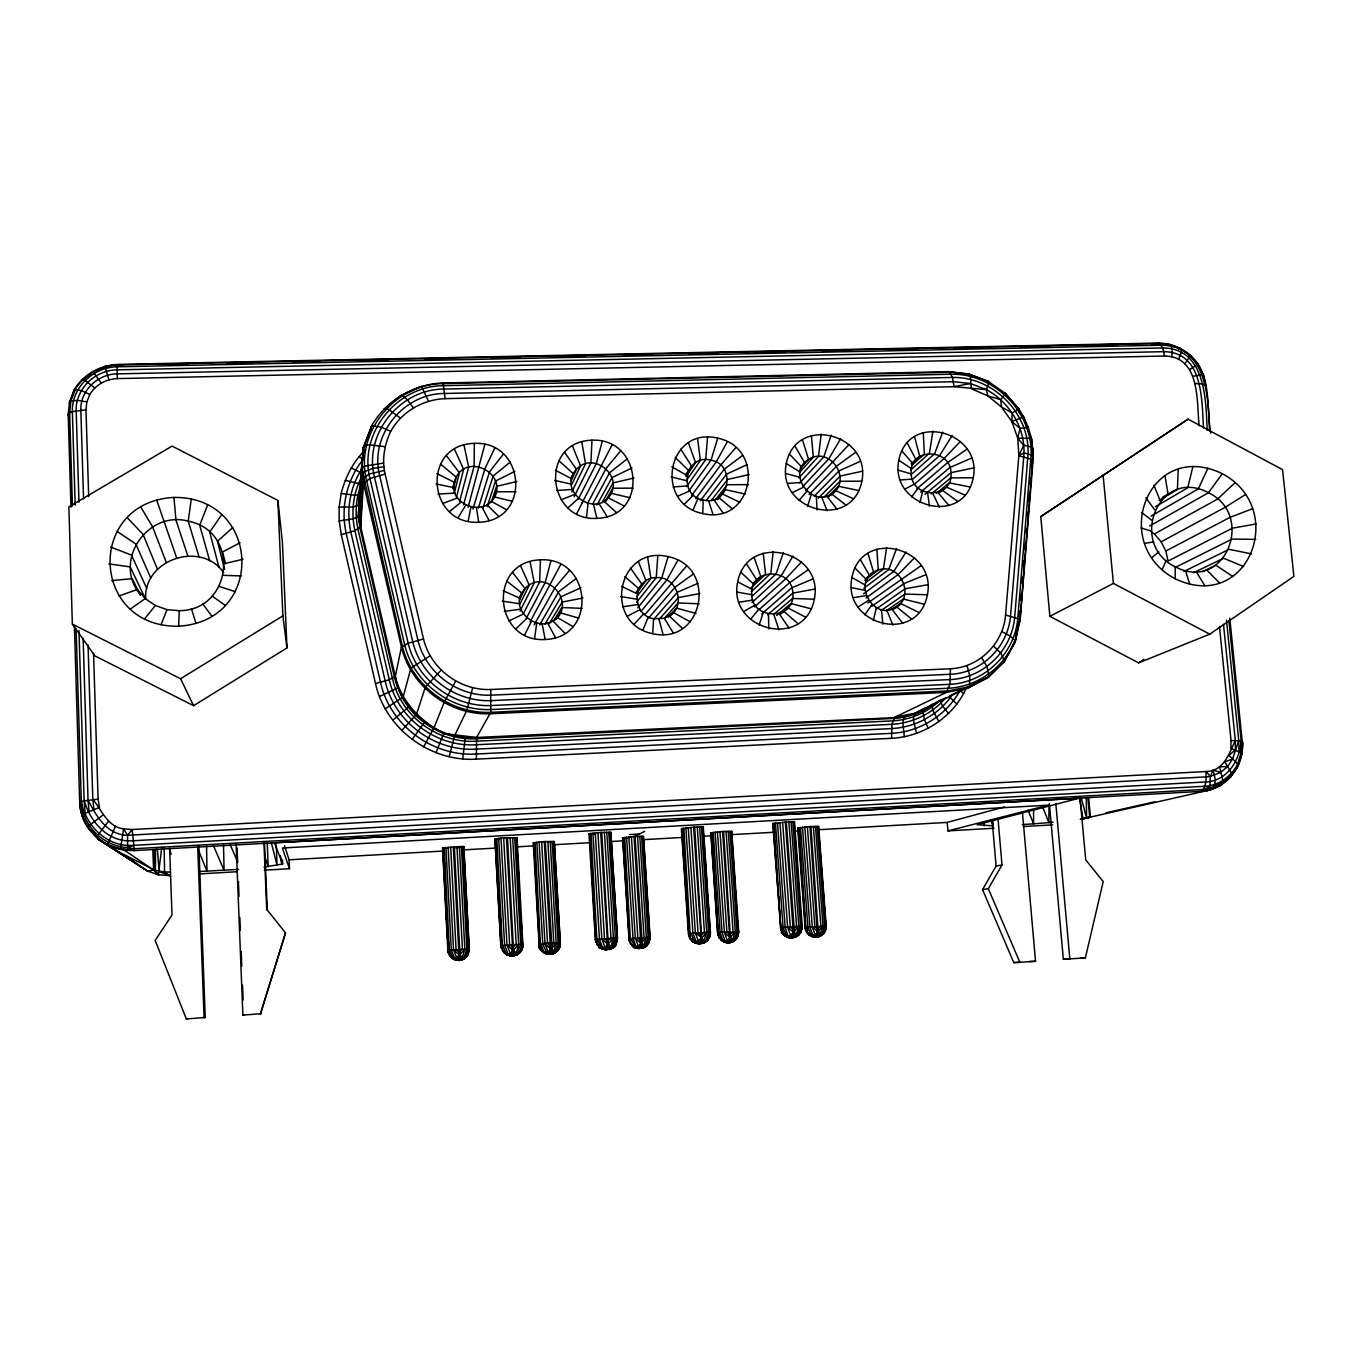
<?xml version="1.0" encoding="UTF-8"?>
<svg xmlns="http://www.w3.org/2000/svg" width="1362" height="1362" viewBox="0 0 1362 1362"><rect width="100%" height="100%" fill="white"/><g stroke="black" fill="none" stroke-linecap="round" stroke-linejoin="round"><path stroke-width="1.5" d="M1033.588 809.113L1033.588 823.84L1022.317 824.572M1219.467 626.486L1231.044 740.605L1242.314 740.86C1245.311 765.257 1226.14 790.028 1201.335 791.356L134.412 850.586L120.469 848.884L123.584 828.879L132.165 829.526L1205.983 771.522C1223.74 771.301 1229.171 753.509 1235.3 740.434L1223.485 624.29M444.199 847.556L449.562 955.392C460.765 965.896 465.651 957.282 468.324 954.183L462.893 846.5L442.514 848.032L443.62 848.271M693.65 827.228L701.447 826.989L708.615 932.136L705.567 941.04L698.212 943.611C688.014 937.414 692.305 944.445 699.608 941.431L700.766 940.155L700.783 932.595L693.65 827.228L681.392 828.828L688.406 933.6C689.206 943.423 700.034 945.654 706.946 940.682L709.347 937.499L710.487 932.085L688.508 933.549L690.313 933.549M702.979 941.823L701.958 942.793L707.848 939.78L705.397 941.585L701.805 940.086L694.671 827.16M722.575 831.501L731.7 831.433L738.715 931.642L736.195 938.997L731.019 942.385L721.111 939.984L724.942 941.261L728.415 940.563L729.692 937.209L722.575 831.501L710.828 832.846L711.713 839.367M729.981 831.263L736.995 931.693L733.897 940.699L730.1 942.436L726.15 942.3L721.111 939.984L727.7 942.759L731.666 942.198L736.195 938.997L733.897 940.699L730.526 939.286L723.562 831.45M517.049 837.63L523.008 946.913L517.986 954.2L513.746 955.562L504.366 952.94L507.243 954.898C498.781 946.386 505.677 957.197 511.516 953.587L512.555 947.441L506.426 837.732L517.168 837.8L515.228 838.328M506.426 837.732L498.679 838.362L504.621 945.194L508.043 953.826L507.243 954.898L511.38 955.903L515.653 955.29L520.539 951.885L517.696 953.723L513.661 952.242L507.481 837.664M1175.151 578.765C1108.651 543.574 1148.83 438.377 1222.293 473.687C1288.384 508.911 1248.511 613.683 1175.151 578.765L1175.253 566.796C1127.804 544.255 1158.483 466.264 1208.503 492.721C1255.747 515.313 1225.221 593.066 1175.253 566.796M74.399 625.669L79.677 801.946C80.75 841.767 125.815 853.191 153.548 869.995L164.564 871.986L169.705 875.613L158.384 874.813L155.387 870.71L155.591 849.462M466.757 956.43L463.352 959.052L468.273 954.2L469.243 948.922L463.761 846.602L462.893 846.5M474.334 443.382C421.113 444.438 427.089 525.204 478.726 522.242C531.657 520.914 525.681 440.692 474.334 443.382L474.129 466.264L463.523 504.859M1049.029 805.742L1048.859 822.631L1033.588 823.84L1028.123 810.237M1199.105 425.727C1196.585 401.398 1200.552 356.64 1164.561 356.027L117.234 378.602C106.151 379.011 95.561 384.85 89.841 394.418L81.243 390.571L74.348 389.566L69.496 402.607L74.348 389.566C83.508 374.346 100.396 365.05 118.017 364.403L1157.836 343.054C1169.89 343.088 1181.501 347.685 1190.643 355.465C1212.265 375.129 1206.034 407.34 1210.733 433.167M773.037 823.431L780.698 927.726L782.146 932.817L784.852 935.711L790.079 935.966L792.905 934.213L793.127 929.412L785.329 822.086L772.646 823.704L774.331 823.908M786.334 822.018L794.523 822.052L802.235 926.211C801.52 929.003 800.294 937.567 794.71 935.285L786.334 822.018L785.329 822.086M798.149 827.841L805.538 927.471L806.985 932.34L809.556 935.098L814.612 935.353L817.353 933.668L809.981 826.564L797.723 828.079L805.095 927.471C805.981 940.802 827.211 939.405 826.172 926.024L818.664 826.513L809.981 826.564M544.289 841.58L533.24 842.823L539.114 944.53C539.046 949.654 544.187 954.898 549.329 952.157L550.384 950.931L550.248 943.628L544.289 841.58L554.351 841.631L550.588 842.346M554.266 841.478L560.344 943.117C560.463 947.339 557.501 953.945 552.291 951.97L545.294 841.529M825.798 928.697L822.444 934.638L818.562 936.698L808.688 934.315L815.242 937.073L819.141 936.511L823.618 933.345L821.49 935.03L818.307 933.6L810.935 826.513M933.089 703.796C922.227 712.973 907.79 717.382 893.727 718.404L476.308 738.732C439.296 740.894 400.99 713.994 395.32 676.505L360.692 526.617L361.492 468.834L363.382 447.145L371.758 425.778L380.985 427.089L390.707 431.345C401.671 411.801 422.782 399.526 445.068 398.657L954.081 386.672L986.48 389.651C1010.229 402.641 1026.182 429.319 1023.747 456.61L1010.536 615.862C1008.067 646.763 981.832 672.845 950.71 674.258L491.001 695.182C457.547 696.493 425.812 672.947 417.947 640.293L379.589 475.321C369.425 435.193 403.51 393.26 444.744 393.482L953.434 381.683L970.357 383.522L986.48 389.651L987.62 395.746L1001.479 406.983L1012.153 412.873L1018.963 409.077L1023.815 417.402L1026.846 427.276M496.824 838.617L502.629 950.812L500.91 945.551L495.002 839.06L498.679 838.362M1231.044 740.605L1230.856 748.249L1241.94 753.237L1238.092 766.193L1230.925 775.727M702.792 513.576C653.59 503.702 667.074 426 717.723 438.155C766.653 448.166 753.288 525.477 702.792 513.576L703.15 499.973C677.237 495.598 684.933 453.137 711.032 460.186C736.876 464.595 729.215 506.953 703.15 499.973M506.358 954.115L504.451 952.923C509.643 958.082 518.956 956.039 522.106 949.569L516.198 837.528M554.249 841.699L560.242 943.134C560.957 953.094 549.618 956.584 542.502 951.527C546.4 955.783 553.823 954.711 557.705 950.557L555.39 952.736L550.18 954.302L553.176 953.775L557.705 950.557L553.176 953.775L547.354 953.894L542.774 944.138L536.866 842.193M1241.821 754.122L1242.195 741.268L1229.784 618.212M540.408 559.833C487.375 561.433 493.385 642.694 545.14 639.51C597.867 637.637 591.857 556.939 540.408 559.833L539.71 581.914L523.212 614.024M600.676 832.437L610.823 832.369L617.446 938.077L616.373 943.491C616.441 954.064 585.251 945.671 606.226 947.475L607.333 946.198L607.265 938.571L600.676 832.437L588.844 833.85L595.347 834.123M588.963 833.782L595.347 939.559L599.467 947.322L605.818 949.774L612.338 948.088L614.705 945.824L612.202 947.611L608.388 946.13L601.732 832.386M370.481 431.005L371.009 426.868C385.531 400.786 413.401 384.016 443.178 382.977L948.139 371.656L968.569 373.886L988.046 381.292L988.625 383.267L986.48 389.651M556.394 951.885L548.324 954.234L542.502 951.527L549.107 954.353L543.983 952.719L540.68 949.518L535.062 842.414M390.707 431.345C384.544 444.54 381.649 459.709 385.105 474.044L423.514 638.982C430.75 669.031 459.947 690.704 490.746 689.512L950.455 668.776C979.125 667.499 1003.283 643.477 1005.582 615.028L1018.844 455.691L1017.772 438.241L1011.83 421.539L1012.153 412.873M966.475 687.623C953.655 716.872 923.334 736.774 891.582 738.289L476.359 759.128C430.307 762.022 385.361 728.738 375.503 683.52L341.266 534.653L354.886 530.669L360.692 526.617L362.684 472.325L372.967 468.375L383.846 466.774M1178.215 469.107L1177.415 489.537L1159.096 500.348M178.643 626.214C266.067 620.902 261.317 496.534 173.944 497.419C85.704 502.067 90.42 627.797 178.643 626.214L179.273 610.704C232.34 610.516 240.819 531.299 188.194 521.152C148.339 510.137 113.267 559.901 139.128 593.066M622.587 837.834L628.955 938.776L630.759 943.696L634.13 946.403L639.187 947.594C630.487 944.615 632.308 947.543 639.476 946.318L640.566 945.109L640.515 937.839L634.028 836.506L622.57 837.988L628.614 838.09M973.251 477.756C982.598 431.448 908.471 410.932 898.818 460.237C889.148 506.783 963.819 527.4 973.251 477.756L950.744 477.909L931.267 493.963M638.999 948.514L632.955 946.181L630.623 943.713L628.972 938.724L650.083 937.328L649.044 942.521L645.196 946.913L638.999 948.514L633.398 946.505C637.91 949.127 644.26 949.178 647.597 944.717L638.267 948.395L632.343 945.722C634.386 952.872 657.25 942.385 642.404 946.13L635.015 836.455L634.028 836.506M927.403 594.768C937.073 547.235 861.533 527.417 851.914 577.556C841.92 625.328 918.022 645.247 927.403 594.768L904.981 594.07L881.061 610.516M591.959 440.215C539.42 441.526 546.332 521.288 596.879 518.377C649.146 516.811 642.217 437.577 591.959 440.215L590.904 462.927L574.168 496.738M911.212 473.908C908.454 447.621 950.438 447.502 950.965 472.699C953.809 499.037 911.706 499.173 911.212 473.908L898.341 470.145M861.857 481.161C871.561 434.086 796.327 414.014 786.3 463.506C776.272 510.818 852.067 530.993 861.857 481.161L839.979 481.297L823.857 497.368M911.604 619.046L896.605 606.873C872.531 623.166 850.143 578.85 878.269 569.997C901.848 561.978 916.371 599.569 893.114 609.223M88.053 645.009L92.82 799.494C102.167 810.254 107.155 826.683 123.584 828.879L127.517 835.281L127.687 850.552M688.253 827.619L695.352 932.953L701.941 937.856L703.95 941.551L697.293 943.236L696.203 941.482M1031.681 467.728L1032.192 460.458M986.752 382.16L988.046 381.292L1005.496 393.482L1000.729 399.662L1001.479 406.983L1011.83 421.539L1019.985 428.417L1028.225 427.413L1031.63 439.279L1033.298 457.598L1020.07 620.272L1015.184 641.979L1004.543 661.251L987.722 677.935L915.06 713.245L904.01 717.161L476.598 737.489C439.568 740.485 403.305 713.365 394.503 677.374L359.96 527.809L358.257 516.692L359.857 494.44L354.784 495.274L341.181 493.487L339.138 507.107L339.172 520.931L341.266 534.653M814.323 599.229C824.35 550.895 747.67 531.538 737.676 581.863C727.308 630.453 804.55 649.912 814.323 599.229L792.531 598.48L773.548 614.534M801.792 926.296L801.639 929.02L794.046 821.933M802.014 926.262C802.593 933.787 794.812 939.61 787.781 937.277C771.215 925.411 790.556 939.712 794.88 937.192C804.789 930.11 792.752 940.427 787.781 937.277C778.162 931.71 795.238 939.474 798.336 935.234M853.344 498.679L835.468 490.541C816.332 512.333 783.933 474.997 808.602 459.42C830.462 445.17 853.361 481.144 830.956 494.985M384.373 470.418L369.051 474.078L362.547 478.522L363.501 483.323L360.692 526.617L358.257 516.692L361.492 468.834L364.182 445.953L371.758 425.778M595.841 942.249L589.644 833.561M652.704 633.688C602.549 623.694 616.969 544.698 668.112 556.615C718.012 566.745 703.711 645.367 652.704 633.688L653.573 618.74C630.521 614.977 632.36 577.556 656.263 577.573C675.961 576.109 686.414 603.587 670.615 615.556M731.019 942.385L724.839 942.266L719.391 937.992C713.211 927.828 732.994 934.077 738.715 931.642C738.902 938.214 732.381 944.445 725.435 942.368L719.391 937.992L717.604 933.089L710.828 832.846M1000.729 399.662L987.62 395.746L971.378 388.783L970.357 376.321L969.659 374.431L967.156 374.703L973.03 376.951M590.989 833.323L597.186 944.717L602.021 948.939L609.308 949.365M751.773 594.717C749.1 567.903 792.292 566.984 792.837 593.117C795.578 619.982 752.25 620.919 751.773 594.717L737.063 592.078M86.845 401.858L85.976 409.792L72.356 411.63L69.632 412.788L68.1 415.393L69.564 401.415L77.311 400.309L86.845 401.858L89.841 394.418M701.447 826.989L703.303 827.177L710.368 932.136C711.322 941.482 698.757 947.646 692.032 940.819M622.706 837.766L629.482 941.329L623.404 837.562M657.812 555.645L656.263 577.573L636.582 602.43M624.715 837.341L630.623 943.713M932.119 704.954L932.647 710.045L938.895 721.622M523.008 946.913L523.093 944.087L500.824 945.568L494.917 839.128L499.496 839.452M629.942 497.692L610.942 493.265C597.595 520.046 555.883 491.239 576.484 469.379C593.389 450.243 625.073 477.092 608.865 496.943M578.782 618.127L559.952 612.696C546.468 640.174 503.957 610.976 525.051 588.622C544.153 567.443 576.484 600.148 555.696 619.676M360.692 526.617L358.955 504.434L363.382 447.145L366.378 445.153L369.834 444.829L384.969 446.702M469.226 951.629L463.761 846.602M636.139 948.02L645.213 946.913L649.044 942.521L649.453 937.328L642.915 836.319L635.015 836.455M515.994 491.733L496.108 491.784C489.979 521.578 441.782 503.872 456.253 477.177C468.511 452.899 507.771 474.197 494.1 497.828M600.455 948.071L606.907 949.723L598.854 946.845L602.838 949.263L610.04 949.178L616.373 943.491L611.589 948.463L605.034 949.654L602.685 948.207L599.433 939.133L592.913 833.084M1019.406 617.054L1019.934 610.755M1020.802 600.233L1021.313 593.917M1022.181 583.413L1022.692 577.096M1023.56 566.575L1024.088 560.276M1024.939 549.754L1025.467 543.455M1026.335 532.934L1026.676 528.728M1027.714 516.113L1028.055 511.908M1028.923 501.386L1029.621 492.976M1030.302 484.566L1030.83 478.249M707.559 437.117L705.669 459.641L686.533 486.643M76.136 629.142L81.294 800.958C85.431 825.849 107.223 847.351 133.323 845.359L1204.774 786.266C1218.973 785.602 1231.571 776.204 1237.854 763.69C1238.245 761.307 1246.383 738.783 1240.816 741.779M339.138 507.107L353.03 506.987L358.223 505.489L359.857 494.44M462.688 758.855L465.208 738.493M702.707 827.057L709.891 932.085L709.347 937.499C705.993 944.121 694.501 945.466 690.415 938.707L683.86 828.113M223.726 572.636C201.116 540.203 143.112 559.356 145.666 599.365L130.241 566.898L108.909 563.919M713.194 832.335L720.106 932.8L719.579 937.975L724.124 941.976L728.398 941.993L735.361 939.848L737.608 936.801L738.187 931.642L731.156 831.331M586.511 517.373L588.026 503.617M773.19 551.542L770.824 573.3L751.211 591.806M161.789 847.198L158.384 874.813L147.709 871.152L98.166 839.23C88.258 828.811 79.677 816.468 79.796 801.469L98.098 799.171L99.477 807.411L81.992 814.629C85.84 829.645 98.03 838.924 110.526 846.687L147.709 871.152L153.548 869.995L158.384 874.813M632.955 946.181L636.071 947.016L633.024 938.35L626.571 837.119M1171.763 356.827L1172.205 349.03L1170.673 344.756L1159.641 343.513L117.626 364.948C99.869 365.476 83.474 375.469 74.348 390.639M821.201 434.052L818.494 456.423L798.847 477.858M1032.498 452.354L1031.289 438.326L1017.772 438.241L1019.985 428.417M772.833 823.516L780.954 930.348L773.922 823.21M794.88 937.192L801.026 931.591L798.779 934.741C793.501 937.686 785.84 939.235 782.367 932.783L783.065 927.403L775.455 822.971M534.602 638.574L536.645 623.455M815.242 937.073L810.049 935.49L807.206 932.323L807.921 927.164L800.498 827.398M191.293 499.088L188.194 521.152L199.073 556.922M809.556 935.098L812.365 936.596L817.677 936.75L821.49 935.03L824.997 931.165L826.172 926.024M886.611 547.49L883.427 569.095L865.347 582.834M447.638 942.027L448.353 952.991L452.797 958.15L460.22 959.955L466.825 956.413L461.343 959.887L451.248 957.435L457.99 960.278L463.54 959.018L466.877 949.008L461.412 846.449M931.472 704.886L923.402 710.368L923.061 712.632L924.423 719.63L928.169 728.312M932.902 431.056L929.429 453.24L910.633 470.077M690.926 933.293L694.943 942.742L696.084 941.67L692.935 933.14L685.852 827.858M1206 386.74L1203.463 374.482L1193.146 376.218M721.724 940.444L723.886 941.823L725.044 940.784L722.047 932.647L715.118 832.097M468.17 521.22L470.877 507.311M502.748 945.347L506.051 953.672L516.47 954.745L520.761 944.172L514.717 837.46M78.979 630.47L84.121 800.43C90.369 822.239 108.364 842.789 132.829 840.763L1205.779 781.941C1227.077 781.209 1240.101 760.2 1241.122 740.57L1228.882 620.527M642.915 836.319L642.694 836.864M375.503 683.52L389.26 679.723L395.32 676.505L401.432 647.001L363.501 483.323L369.953 478.556L385.105 474.044M1015.49 637.144L1017.278 629.21M1018.18 625.226L1020.07 620.272L1032.907 456.236L1032.6 447.264L1023.696 445.238L1017.772 438.241M358.955 504.434L360.283 498.543M560.157 945.79C562.898 940.155 525.272 941.976 544.068 952.242L554.64 953.094L558.131 943.151L552.121 841.324M920.014 502.646L922.636 491.018M83.116 638.284L88.036 799.937C96.242 816.093 106.832 834.77 127.517 835.281L132.165 829.526L134.412 850.586L120.469 848.884L107.581 844.457L115.515 826.104M79.796 801.469L81.992 814.629M484.821 444.438L468.085 507.379M1049.353 803.546L1063.347 959.24L1085.378 957.912L1103.22 881.572L1085.735 859.899L1079.998 797.315M1226.481 620.187L1238.739 740.434L1232.661 758.855L1227.622 766.534L1219.62 766.823L1222.889 780.596L1221.901 784.495L1213.729 788.377L1201.335 791.356C1206.749 786.487 1206.221 778.196 1205.983 771.522L1210.358 776.374L1209.967 785.636L1207.021 790.658M449.171 756.71L454.687 735.497L466.911 710.164L472.631 687.81M490.746 689.512L490.729 712.343L476.598 737.489L476.359 759.128M873.28 620.629L876.413 607.673M1192.874 466.638L1187.749 487.783L1155.385 506.715M452.882 488.43L453.904 484.31M783.933 934.877L786.844 936.784L788.036 936.205L785.125 927.233L777.498 822.716M453.325 489.128L456.253 477.177L440.437 464.016M454.397 492.857L459.42 472.767L446.43 455.674M456.389 497.641L463.642 469.345L454.465 449.188M550.878 560.821L545.243 582.425L526.243 618.433M459.539 501.625L468.664 467.132L463.982 444.999M602.276 441.271L596.352 463.472L578.322 499.105M808.688 934.315L811.48 936.137L812.791 935.098L809.913 927.011L802.49 827.16M611.589 948.463L605.324 949.127L611.589 948.463L615.352 938.112L608.729 832.182M472.92 509.15L484.906 468.732L494.747 448.098M668.112 556.615L661.711 578.084L637.705 607.861M635.373 947.731L644.515 947.271L648.159 937.379L641.638 836.268M285.526 932.885L260.448 1013.924L285.526 932.885L266.697 909.305L263.887 841.529M717.723 438.155L711.032 460.186L689.206 490.524M341.181 493.487C345.199 477.653 352.724 462.484 364.352 450.873M478.385 508.06L489.486 471.899L503.412 454.091M482.999 507.975L493.095 476.104L510.256 462.041M807.53 506.289L811.292 494.525M459.386 846.466L464.851 949.127L461.803 959.24L454.67 958.286L451.316 950.012L445.936 847.334M487.17 506.698L495.513 481.041L514.802 471.388M469.43 948.956L468.375 948.939L464.612 958.473M904.01 717.161L902.853 723.001L904.283 736.74M512.657 837.477L518.701 944.275L516.062 953.723L513.746 955.562L507.532 955.068L502.544 950.829M522.259 944.104L519.399 952.821L517.696 953.723L510.546 955.783L504.366 952.94M759.077 625.328L763.367 612.219M491.376 502.016L496.534 486.387L516.76 481.518M550.197 841.324L556.207 943.253L553.006 953.315L545.43 953.553M606.771 832.182L613.394 938.214L610.67 947.594L608.252 949.433M647.052 945.279L643.954 946.13L648.891 942.538L650.049 937.362L643.562 836.421M616.237 943.508L617.446 938.077L610.823 832.369M783.337 552.495L776.17 573.811L751.756 596.556M646.32 937.482L643 947.475L641.332 948.19L637.944 946.794L646.32 937.482L639.799 836.268M649.453 937.328L646.661 945.603L643 947.475L636.122 946.539M831.178 435.091L823.772 456.951L799.664 482.965M699.591 826.989L706.759 932.221L703.813 940.853L700.766 940.155L696.084 941.67L693.973 941.517L690.415 938.707L688.678 933.515M709.891 932.085L706.946 940.682L701.43 943.389L696.084 941.67M728.227 831.263L735.259 931.778L731.786 941.721L723.001 940.648L720.106 932.8M738.187 931.642C737.659 937.056 734.561 944.002 727.938 941.772L725.435 942.368L729.368 942.317L732.535 940.682M689.036 933.6L690.245 938.741L696.595 943.321L703.899 942.708L705.567 941.04M791.135 821.848L798.847 926.33L795.936 935.609L793.331 937.431L786.844 936.784L783.065 927.403L780.698 927.726M781.533 929.327L784.852 935.711L787.781 937.277L795.612 936.767L797.298 935.626L800.601 926.245L792.888 821.848M815.497 826.325L823.006 926.143L819.413 936.034L810.696 934.979L807.206 932.323L805.095 927.471L825.747 926.024L822.886 934.179L812.927 936.698L810.049 935.49M820.724 935.847L819.141 936.511L821.49 935.03L824.674 926.058L817.149 826.325M896.571 548.46L888.705 569.605L863.814 588.316M942.742 432.077L934.621 453.784L910.923 474.776M161.125 624.698L166.964 609.631L179.273 610.704M207.586 504.962L199.686 525.289L209.68 560.718M436.044 752.709L443.62 733.488L476.598 737.489M442.854 383.778L443.178 382.977L445.068 398.657M75.574 389.191L70.96 400.598L69.632 412.788L72.441 506.119M642.864 630.112L648.38 616.85M693.088 509.984L698.042 498.083M1178.658 359.483L1181.229 352.52L1181.246 348.825L1169.294 344.331L1167.626 345.131M463.352 959.052L464.34 958.644L459.13 960.21L451.248 957.435L456.474 958.559L458.96 954.677L453.325 846.721M1162.212 569.691L1166.144 560.395M127.517 835.281L1206.204 776.885L1210.358 776.374L1213.15 770.126L1220.692 772.373L1227.622 766.534L1224.949 761.818L1232.661 758.855L1238.347 764.865C1231.844 778.86 1217.866 786.691 1203.242 789.483L133.868 848.73L124.351 850.211L153.548 869.995L152.85 849.582M508.043 953.826L509.95 954.098L518.701 944.275M1207.907 468.205L1198.356 488.873L1151.06 516.13M1032.038 463.523L1032.668 460.697L1030.898 459.215L1018.844 455.691L1023.696 445.238M571.614 477.568L573.402 473.738L558.795 460.662M571.206 480.531L576.484 469.379L564.617 452.388M571.682 484.668L580.604 465.974L572.466 445.97M546.009 952.378L547.813 952.634L556.207 943.253M363.296 466.979C350.017 485.587 345.982 509.933 350.868 532.133L385.191 681.034C394.095 721.741 434.546 751.705 476.002 749.134L891.48 728.585C915.553 727.308 939.014 714.761 952.396 694.552M361.679 476.87C352.928 493.214 350.987 512.657 354.886 530.669L389.26 679.723C397.772 718.591 436.402 747.193 476.002 744.759L891.923 724.329C912.489 723.171 932.664 713.671 945.739 697.599M519.245 598.633L521.918 593.1L506.647 580.978M571.87 491.92L585.524 463.778L581.795 441.816M519.62 599.791L525.051 588.622L512.606 572.5M96.379 836.898L108.5 821.354M520.029 603.877L529.256 585.132L520.59 565.877M520.08 611.112L534.262 582.834L530.073 561.553M524.608 634.981L531.384 621.549M576.654 513.746L582.834 501.71M602.719 947.697L604.626 947.969L613.394 938.214L616.731 938.06L613.836 946.709L609.972 948.684L600.676 947.56L597.186 944.717L596.403 941.278M612.049 444.897L582.17 502.748M560.786 564.43L530.039 621.94M587.362 503.804L606.039 468.511L620.629 450.839M457.155 960.159L459.369 959.835L460.969 957.895L464.067 957.69L457.155 960.159L454.67 958.286M1213.729 788.377L1215.398 780.051L1213.15 770.126M592.691 503.991L609.631 472.682L627.405 458.722M596.965 504.962L612.032 477.568L631.968 467.983M727.359 441.748L716.123 462.076L691.555 495.666M1003.453 662.494L1015.184 641.979L1019.644 619.165L1005.582 615.028M601.987 502.748L613.07 482.88L633.96 478.028M677.884 560.208L666.869 579.974L640.872 611.589M455.606 681.238L444.523 701.532L434.086 727.597L423.599 746.921M534.21 624.817L555.066 587.499L569.469 570.423M604.643 502.544L612.713 488.226L633.279 488.158M605.835 501.284L607.895 497.641L624.188 505.983M706.52 941.176L702.417 943.338L699.251 942.759L697.991 941.925L700.902 937.924M539.658 624.869L558.692 591.704L576.347 578.39M998.005 818.749L1002.006 864.955L988.335 888.705L1019.9 962.355L1013.805 962.593L982.53 889.59L996.099 866.045L992.149 820.23M545.072 623.966L561.11 596.675L580.927 587.805M840.677 438.649L828.794 458.841L803.018 486.268M725.044 940.784L726.865 941.04L735.259 931.778M792.973 556.054L781.26 575.683L751.943 602.566M549.278 623.609L562.165 602.072L582.936 598.02M554.266 619.931L561.774 607.537L582.204 608.354M703.303 827.177L702.213 827.653M458.177 517.577L465.617 505.404M952.106 435.619L939.576 455.64L912.506 479.356M797.519 935.098L794.71 935.285L792.599 937.311L790.079 935.966L798.847 926.33L801.758 926.211L798.779 934.741L795.119 936.681L788.172 935.711M823.618 933.345L819.822 936.103L823.397 933.362M906.071 551.985L893.727 571.461L863.593 593.798M821.967 934.587L820.043 935.915L821.967 934.587L819.669 934.741M812.791 935.098L814.612 935.353L823.006 926.143M400.36 418.083L388.851 409.553L386.195 408.447L383.795 409.349L401.432 394.895L407.306 399.662L413.265 407.8M424.195 722.745L412.09 739.481M785.38 936.103C789.909 938.316 796.123 938.095 799.358 933.889M685.58 474.674L691.538 466.042L680.779 449.171M221.751 514.666L209.68 532.133L218.907 567.035M685.937 476.564L695.573 462.671L688.44 442.803M686.244 480.718L700.391 460.492L697.582 438.7M864.836 614.756L871.952 604.592M703.95 941.551L703.184 942.64L698.417 941.193L695.352 932.953M1222.293 473.687L1208.503 492.721L1149.647 526.004M784.137 934.86L788.377 937.379L789.262 937.328L787.815 936.239L791.731 937.72L795.97 936.647L799.579 933.855M911.672 496.824L918.243 487.954M695.744 498.577L720.6 465.191L735.82 447.655M704.699 942.436L701.958 942.793L705.38 942.061L707.678 939.814M698.944 943.73L703.098 943.134L707.848 939.78M700.323 500.79L724.158 469.311L742.562 455.453M700.664 943.27L702.639 941.244L700.766 940.155M638.131 589.116L641.894 584.213L630.572 568.192M706.367 500.433L726.559 474.18L747.108 464.646M636.258 592.027L638.846 588.656L624.8 576.586M637.11 592.266L646.014 580.74L638.386 561.621M711.185 500.552L727.631 479.424L749.151 474.589M636.701 596.675L650.9 578.475L647.665 557.347M732.398 941.789L736.195 938.997M734.084 940.189L731.309 940.376L729.368 942.317L726.865 941.04L732.637 941.67L734.935 940.308M715.527 499.701L727.308 484.736L748.555 484.634M717.791 499.616L725.605 489.724L745.355 494.083M1032.992 448.421L1031.97 449.698L1031.289 438.326M703.933 941.261L706.197 941.091L703.899 942.708L705.397 941.585M633.841 946.896L636.786 948.122L641.689 947.816L647.444 944.751M704.886 941.585L704.154 942.504L706.197 941.091M144.61 618.842L155.353 605.494L166.964 609.631M645.418 946.743L646.048 945.977L643.8 947.526L638.455 947.901L640.004 948.463M750.513 619.404L758.872 609.103M466.298 956.975L457.836 959.359L456.474 958.559L458.977 956.839L458.96 954.677L453.546 949.842L448.132 847.096M730.577 831.876L731.7 831.433M1184.787 363.807L1190.643 355.465L1188.566 356.367M612.202 947.611L610.942 948.633L614.705 945.824L610.04 949.178L606.754 948.514M87.645 826.717L103.035 814.987M645.06 614.466L686.465 566.149M733.897 940.699L730.1 942.436L726.321 942.334L730.526 941.874L728.278 941.585M643.817 947.526L644.822 946.454L643.034 946.675M638.455 947.901L644.822 946.454M648.38 618.331L675.007 587.277L693.275 574.049M701.941 937.856L706.759 932.221M799.085 500.416L806.849 491.427M653.675 619.37L677.425 592.215L697.872 583.379M465.327 957.775L461.803 959.24L457.972 958.082L460.969 957.895L459.981 954.609L464.851 949.127L468.375 948.939M658.885 619.625L678.497 597.56L699.915 593.509M664.145 618.518L678.14 602.974L699.268 603.758M800.43 467.438L804.653 462.757L794.948 446.004M800.09 468.851L808.602 459.42L802.439 439.705M668.044 617.292L676.403 608.082L695.982 613.428M799.426 472.563L813.318 457.257L811.394 435.619M849.054 444.506L805.776 490.712M1028.225 427.413L1027.442 429.251L1031.63 439.279M634.215 624.136L643.834 613.7M454.346 846.67L459.981 954.609L462.144 957.503L459.998 956.788L457.972 958.082M519.943 951.8L522.106 949.569M506.034 954.183C510.75 956.362 517.049 956.379 520.437 951.902L515.653 955.29L519.995 952.464M801.452 561.944L785.755 578.782L754.582 606.873M554.334 951.936L559.288 948.31L559.527 943.1L556.769 951.408L553.006 953.315L549.329 952.157L551.389 950.863L555.287 951.783L557.807 950.54M463.897 846.823L460.492 847.453M513.678 949.995L515.84 953.008L513.661 952.242L511.516 953.587L520.539 951.885M960.38 441.424L943.951 458.705L915.094 483.663M706.01 940.802L709.347 937.499M462.382 958.184L460.22 959.955L461.343 959.887M809.113 494.576L836.762 466.008L855.745 452.252M614.841 945.79L612.338 947.084L608.388 946.13L606.226 947.475L609.955 948.684M993.715 646.235L1000.934 653.249L1004.543 661.251L988.931 676.591L968.178 688.168L946.318 692.407L894.936 717.161L891.923 724.329L891.582 738.289M914.464 557.824L898.154 574.543L866.096 597.952M641.638 942.896L643.528 945.756L641.553 945.041L639.476 946.318L645.282 945.943M821.729 934.315L824.997 931.165M814.289 496.16L839.145 470.826L860.273 461.343M408.481 707.15L392.716 720.243M684.541 504.059L693.547 494.968M818.256 498.169L840.252 476.036L862.367 471.218M701.805 940.086L699.608 941.431L701.021 942.129L697.991 941.925M794.557 935.898L789.943 937.158L792.429 937.533M1203.327 375.214L1198.202 364.216L1189.724 369.511M401.722 730.526L416.466 714.386L425.336 687.146L441.016 670.291M730.662 937.158L732.433 940.001L730.526 939.286L728.415 940.563L730.117 941.363M827.79 496.687L838.345 486.234L858.792 490.541M828.556 496.824L831.535 493.895L845.904 505.047M650.083 937.328L649.18 937.465L649.878 940.018M794.114 931.914L795.868 934.894L793.927 934.145L791.714 935.473L793.076 936.171L794.71 935.285L792.905 934.213L790.522 935.234L787.594 927.045L779.949 822.478M821.712 934.519L818.307 933.6L816.196 934.877L819.413 936.034L821.49 935.03M515.84 628.955L526.771 618.382M753.714 582.8L756.744 579.889L746.512 563.953M753.118 583.787L760.762 576.449L754.139 557.45M750.649 588.418L765.563 574.202L763.231 553.227M1017.925 410.371L1018.963 409.077L1005.496 393.482L1004.049 394.316M1235.079 482.693L1217.543 499.088L1154.363 533.972L1151.009 531.623M820.043 935.915L823.057 933.872M797.349 935.949L799 934.434M735.65 939.542L732.637 941.585L736.008 939.014M705.601 941.891L707.287 940.359M911.144 463.812L919.725 456.219L914.498 436.64M911.91 465.276L924.355 454.074L923.283 432.605M568.022 507.771L578.288 498.56M500.995 838.124L506.97 945.024L510.273 953.366L512.589 952.31L514.632 953.4L511.737 955.102L508.043 954.336L510.546 955.783L507.532 955.068L515.432 954.813M232.817 527.554L217.494 541.225L224.594 569.401M759.485 609.342L789.313 582.919L808.211 569.776M551.423 948.718L553.449 951.595L551.167 952.974L547.354 953.894L542.995 952.004M761.733 613.922L791.731 587.822L812.791 579.02M599.995 947.663L602.838 949.263L608.099 948.31L610.482 946.879L608.456 943.883M641.332 948.19L646.269 946.062M767.504 614.807L792.837 593.117L814.868 589.065M642.404 946.13L640.566 948.088L639.187 947.594L642.404 946.13L640.566 945.109L638.318 946.096L635.322 938.18L628.852 836.881M916.813 488.907L947.458 462.757L967.02 449.085M653.573 618.74L664.384 618.297L673.39 612.525L690.279 621.855M462.11 959.682L463.999 958.201M518.241 954.03L514.444 955.154L515.977 953.928C511.056 957.639 523.4 951.68 516.964 953.349L518.99 953.213M920.695 492.091L949.859 467.541L971.549 458.126M776.663 615.437L790.862 603.536L811.173 608.797M513.746 955.562L517.696 953.723M780.698 614.092L787.917 607.946L805.623 617.156M925.002 494.321L950.965 472.699L973.677 467.898M794.523 822.052L793.178 822.546M612.338 948.088L613.428 947.186M936.222 493.419L949.178 482.812L970.306 487.051M939.916 492.329L946.369 487.068L965.011 495.121M818.511 931.489L820.145 934.332L817.013 936.63L812.365 936.596M1151.758 557.603L1158.807 551.916M449.426 511.55L461.02 502.22M643.017 947.952L645.128 946.454M454.687 958.78L451.809 957.912M870.233 574.781L873.57 572.21L867.917 553.347M866.317 578.169L869.637 575.615L860.461 559.799M864.802 580.28L878.269 569.997L876.822 549.158M83.797 379.147L91.305 373.426M793.331 937.431L794.421 936.596L789.245 937.277L784.58 935.353M789.943 937.158L797.298 935.626M820.213 934.996L817.694 936.75L818.562 936.698M533.24 842.823L535.436 843.197M867.747 603.043L921.172 565.588M821.49 935.336L822.444 934.638M818.664 826.513L813.846 827.432M613.24 947.118L611.18 948.531L614.296 946.369M871.714 606.396L904.113 583.498L925.734 574.747M876.175 608.984L905.219 588.759L927.862 584.707M130.258 609.052L145.257 598.616L155.353 605.494M795.851 936.562L797.86 935.166M519.024 953.298L516.47 954.745M1209.762 634.164L1293.9 576.364L1282.544 469.635L1188.09 419.155L1040.772 516.607L1049.847 616.339L1138.615 662.868L1209.762 634.164L1113.401 583.413L1049.847 616.339M514.598 954.728L509.95 954.098L512.878 955.443L517.798 953.196M1138.615 662.868L1143.825 659.31M886.322 610.687L903.364 599.076L924.389 604.268M539.097 841.954L545.038 943.968L548.154 951.936L550.384 950.931L552.291 951.97L547.813 952.634L550.571 953.928L555.287 951.783M891.752 609.376L900.52 603.451L918.992 612.542M612.338 947.084L607.435 949.314L604.626 947.969L609.291 947.271L607.333 946.198L605 947.237L601.817 938.946L595.279 832.829M397.738 687.895L379.47 696.493M1188.09 419.155L1040.772 516.607M540.969 944.292L544.068 952.242L545.992 952.855M642.013 947.611L639.442 947.509M459.879 958.882L456.134 959.818L452.882 958.627L449.511 955.409L449.137 952.038M858.077 606.924L868.394 600.472M1245.396 494.627L1224.83 507.498L1161.139 541.804L1154.363 533.972M193.591 705.686L286.973 647.937L282.411 542.161L277.899 500.433L172.072 446.089L68.866 506.851L72.356 624.085L94.863 655.888L193.591 705.686L180.567 678.736L72.356 624.085M180.567 678.736L282.87 615.862L277.899 500.433M602.685 948.207L599.467 947.322M1162.603 497.249L1168.051 494.031L1164.936 475.44M642.268 947.39L637.348 948.054L632.496 945.705M717.433 831.876L724.397 932.476L727.274 940.342L729.538 939.354L731.309 940.376L726.15 942.3L722.541 941.159M743.72 611.504L755.28 604.949M514.632 953.4L507.243 954.898M992.796 821.644L993 825.849L977.235 824.691L1079.538 798.115L1082.994 818.783L1209.796 790.011L1203.242 789.483M358.257 516.692L353.064 518.871L339.172 520.931M1018.844 455.691L1023.952 452.831L1031.136 454.925L1033.298 457.598M430.034 655.82L410.898 668.129L403.186 696.884L385.242 708.819M788.036 936.205L788.956 937.09L793.076 936.171L786.844 936.784M807.921 927.164L811.48 936.137L816.093 936.307L819.039 934.69L817.353 933.668L815.055 934.655L812.28 926.841L804.84 826.938M904.981 489.094L914.719 483.885M1178.726 349.404L1180.275 348.57L1190.013 355.465M808.909 934.298L811.48 936.137L817.592 936.409L811.701 936.29M817.592 936.409L813.744 936.664L809.317 934.775M240.07 542.74L222.602 551.95L225.513 563.732M946.59 372.473L948.139 371.656L969.659 374.431L988.693 381.666M1256.104 523.944L1232.372 528.201L1168.085 561.042L1165.804 551.031L1229.886 517.424L1252.58 508.69M925.888 707.576L915.06 713.245L894.936 717.161M627.354 616.169L640.208 609.512M634.522 836.472L644.686 831.382M1175.355 567.392L1232.099 539.08L1255.764 539.352M1183.833 571.478L1229.103 549.329L1251.559 553.891M792.343 492.618L803.308 487.324M1193.555 572.738L1223.587 558.25L1243.744 566.575M1202.442 571.682L1215.874 565.247L1232.831 576.518M508.928 620.919L523.127 614.143M934.979 702.894L944.394 698.451M950.046 695.761L988.931 676.591L987.058 666.835L981.798 657.897M1220.692 772.373L1210.358 776.374M555.373 952.736L553.176 953.775L556.224 951.51M1011.83 421.539L1023.645 416.959L1028.497 428.094M459.998 956.788L456.764 957.844L453.546 949.842L447.86 950.353L442.565 847.964M677.765 496.194L689.972 490.831M731.666 942.198L732.637 941.67M457.99 960.278L455.163 959.767L461.02 959.546L455.163 959.767L452.507 958.218L451.077 955.068M400.871 395.78L421.454 386.246L428.502 401.177M1208.928 790.352L1220.301 785.482L1231.282 776.578L1231.554 773.293L1227.622 766.534M459.369 959.835L460.986 959.154M96.344 370.805L103.393 367.859M727.002 942.163L729.351 942.521M732.637 941.585L737.608 936.801M514.819 954.915L517.781 953.689L514.819 954.915L513.968 953.723M561.178 499.837L574.679 494.389M555.134 952.259L556.309 951.8L550.963 954.098L553.381 952.481L551.968 953.638L554.317 953.162L551.457 952.276M606.362 948.718L605.324 949.127L607.69 949.501M818.749 935.949L812.654 935.575M442.548 503.548L457.394 497.998M550.759 952.838L545.158 953.4M644.073 947.339L645.196 946.913M598.991 946.828L604.047 949.28L607.69 948.173M119.039 595.994L137.392 589.44L145.257 598.616M81.294 800.958C81.992 825.423 103.052 846.057 127.228 847.539L133.323 845.359M721.281 939.95L725.861 942.112L729.76 941.227M923.402 710.368L913.987 714.471L913.408 720.14L916.558 733.386M1204.195 791.101L1207.924 789.926M236.12 844.099L242.879 1015.116L243.696 1014.86M793.45 936.307L795.936 935.609M553.636 952.276L549.124 953.434L547.813 952.634M604.626 947.969L605.954 948.803L610.67 947.594M643.681 946.437L635.118 947.577L631.134 938.503M516.062 953.723L511.329 954.932L509.95 954.098M817.728 829.764L947.22 822.41L1004.543 806.917M947.22 822.41L947.935 830.888L1048.399 805.163L282.377 847.998L289.476 868.735L264.262 870.182M1154.942 801.758L1105.927 812.825M1214.172 786.998L1220.301 785.482L1214.087 786.861M700.698 943.474L696.595 943.321M224.645 563.579L243.015 559.237M423.514 638.982L408.174 643.256L401.432 647.001C410.966 686.771 449.63 715.442 490.371 713.773L946.318 692.407L949.961 684.32L950.455 668.776M523.212 944.121L522.923 946.931M198.852 845.632L205.253 1017.482L204.062 1017.737L197.694 846.228M456.968 959.801L459.964 960.006M1090.196 817.217L1080.287 819.379L1090.451 817.149L1088.715 798.353M603.349 947.492L601.527 947.884L604.541 949.314L603.536 949.365M169.637 848.339L171.987 915.026L155.149 940.427L186.356 1018.946L187.701 1018.674M456.032 958.031L452.882 958.627M539.522 947.118L533.819 842.635M970.357 383.522L954.081 386.672L952.447 377.444L949.689 372.269L443.552 383.624C394.844 383.335 354.546 432.844 366.514 480.258L404.633 644.703C413.895 683.298 451.435 711.151 490.984 709.551L949.025 688.219C978.069 686.431 1004.203 667.431 1014.877 640.378L1010.383 636.139L1001.836 631.576M540.68 949.518L539.522 938.18M595.977 942.232L595.313 939.525L613.394 938.214M996.099 866.045L1002.006 864.955M628.972 938.724L629.619 941.312M853.497 597.68L865.977 595.603M1144.557 543.37L1153.733 541.889M739.123 602.191L752.863 600.046M982.53 889.59L988.335 888.705M108.96 366.582L104.84 366.327L108.943 379.811M114.68 365.748L122.733 365.101M622.757 606.771L637.791 604.558M719.391 937.992L717.723 933.038L710.998 832.778M738.562 931.693L737.574 931.795L738.238 934.332L731.547 831.603M504.332 611.436L520.71 609.154M552.24 953.23L547.013 953.723L548.324 954.234M639.187 947.594L636.071 947.016M462.535 958.371L465.668 957.316L468.324 954.183L467.864 950.829M695.182 942.913L699.251 942.759L693.071 941.636L691.453 938.418M610.125 947.833L611.981 947.594L611.112 947.271M811.071 935.779L812.348 935.609M731.479 940.938L733.318 940.716L732.398 940.393M818.783 935.285L820.656 935.047M616.594 938.197L617.258 940.853L610.108 832.25M601.732 948.378L603.264 948.19M509.03 954.285L507.26 953.979L513.389 955.63M264.007 867.066L282.615 864.019L282.445 859.916M111.769 580.604L132.267 578.629L140.354 595.347M1053.03 822.256L1048.859 822.631L1042.764 807.138M455.793 847.879L458.296 847.675M783.065 927.403L798.847 926.33M900.435 479.986L912.319 479.083M787.798 483.425L800.907 482.488M453.546 949.842L464.851 949.127M673.203 486.932L687.572 485.945M1086.621 817.421L1090.451 817.149M186.356 1018.946L205.253 1017.482M242.879 1015.116L261.112 1013.686M1013.805 962.593L1035.546 961.3L1022.402 811.99M238.605 869.382L198.818 871.544M556.615 490.49L572.278 489.469M458.96 954.677L459.981 954.609M512.589 952.31L513.661 952.242M607.333 946.198L608.388 946.13M792.905 934.213L793.927 934.145M550.384 950.931L551.389 950.863M640.566 945.109L641.553 945.041M729.538 939.354L730.526 939.286M817.353 933.668L818.307 933.6M437.968 494.117L454.976 493.044M791.714 935.473L794.71 935.285M699.608 941.431L702.639 941.244M606.226 947.475L609.291 947.271M816.196 934.877L819.039 934.69M728.415 940.563L731.309 940.376M549.329 952.157L552.291 951.97M383.556 463.097L364.556 466.196L362.309 467.489L362.684 472.325L402.335 645.98C411.818 685.495 450.243 713.994 490.729 712.343L947.782 690.96L969.506 686.771L969.812 675.858L967.003 665.609M629.38 834.548L639.51 833.97M284.539 845.632L289.084 859.797L444.063 850.995M463.182 849.905L497.147 847.981M516.249 846.892L535.351 845.802M554.47 844.712L590.563 842.669M611.793 841.461L622.4 840.865M643.63 839.656L683.962 837.358M703.081 836.268L711.577 835.791M730.679 834.702L775.267 832.182M794.369 831.092L798.609 830.854M199.124 873.927L236.937 871.748M947.935 830.888L993.988 828.249M1023.288 826.564L1052.588 824.878M274.528 842.806L1079.3 798.251M461.803 959.24L462.842 959.171M702.417 943.338L701.413 942.266M643 947.475L643.903 947.424M509.167 955.477L510.239 955.426M1080.407 958.116L1085.378 957.912M1063.347 959.24L1069.851 958.967L1055.839 803.784M1029.332 961.538L1035.546 961.3M447.86 950.353L448.966 950.353M158.877 364.352L188.654 363.739M226.909 362.956L254.558 362.394M292.83 361.594L320.462 361.032M358.734 360.249L388.493 359.636M424.638 358.887L454.414 358.274M490.558 357.525L520.318 356.912M556.462 356.163L586.222 355.55M622.366 354.818L652.143 354.205M688.287 353.456L718.046 352.843M754.19 352.094L786.078 351.447M822.222 350.698L851.999 350.085M888.143 349.336L917.903 348.723M954.047 347.991L983.807 347.378M1019.951 346.629L1049.727 346.016M1085.872 345.267L1117.759 344.62M1151.775 343.905L1159.641 343.513L1162.773 347.974L1164.561 356.027M539.114 944.53L539.897 944.513M500.824 945.568L501.846 945.586L501.488 939.218M800.924 828.266L797.723 828.079M170.352 872.038L164.564 871.986L164.138 847.419M1194.814 383.454L1202.408 383.931L1206.017 385.582M693.547 942.044L697.293 943.236M223.521 575.343L241.415 575.922M456.474 958.559L459.454 958.746M637.944 946.794L640.855 946.999M701.634 943.015L703.098 943.134M954.813 373.358L958.933 373.818M454.278 959.478L457.836 959.359L453.989 959.308L451.299 957.418M696.016 942.163L692.662 941.295M546.264 953.86L547.95 953.911L545.089 952.532M502.357 601.136L519.671 603.724M696.969 943.049L692.202 940.802M788.377 937.379L790.096 937.652L788.956 937.09M813.795 936.613L816.127 937.039M620.731 596.556L636.735 599.178M127.228 847.539L133.868 848.73M851.386 587.652L864.87 590.325M436.044 483.919L453.955 487.664M120.469 848.884L110.526 846.687L124.572 850.518M554.64 480.377L571.24 484.14M127.483 849.837L131.041 850.671M671.194 476.904L686.499 480.667M791.22 936.562L793.297 937.073M494.287 496.875L512.521 501.352M608.099 948.31L609.189 948.599L601.749 948.786L597.492 939.286M785.738 473.499L799.817 477.262M1141.067 527.945L1151.265 531.044M1204.774 786.266L1209.303 787.713M219.248 586.443L235.405 591.67M698.28 943.1L699.966 943.679M345.25 480.343L361.219 484.157C355.788 498.475 354.699 514.24 357.985 529.188L392.443 678.48C400.666 715.969 437.9 743.55 476.087 741.217L892.689 720.856C910.276 719.885 927.301 712.564 939.967 700.323L942.776 706.265L948.531 713.467M604.047 949.28L605.034 949.654M460.969 957.895L458.977 956.839M110.68 547.098L131.467 555.066L146.773 588.435M169.705 875.613L159.099 871.493L157.362 848.832M359.806 472.086L351.226 467.983M503.157 590.75L520.08 598.258M621.43 586.273L637.093 593.764M722.643 494.048L739.753 502.306M436.896 473.653L454.397 482.267M791.628 936.971L790.079 935.966M816.093 936.307L814.612 935.353M737.676 581.863L752.096 589.337M555.39 470.213L571.614 478.777M491.137 501.284L506.596 509.728M107.581 844.457L98.166 839.23L147.709 871.152M851.914 577.556L865.142 584.996M671.841 466.825L686.84 475.355M556.854 617.173L572.908 626.639M454.261 958.899L455.895 959.869M725.861 942.112L727.019 942.64L724.942 941.261M786.3 463.506L800.107 471.984M443.62 733.488C420.96 721.281 401.467 702.23 395.32 676.505M504.962 953.434L507.243 954.898M93.791 832.182L88.462 828.726L95.34 833.714M963.802 693.377L959.869 690.789C946.215 715.51 919.537 732.007 891.361 733.352L476.138 754.02C432.469 756.744 389.873 725.197 380.509 682.328L346.237 533.495C340.398 507.89 346.646 480.054 363.007 459.505L358.989 456.628M898.818 460.237L911.467 468.681M116.928 531.316L135.842 543.966L150.807 578.135M726.865 941.04L728.057 941.823M542.399 951.544L543.557 952.327M212.149 596.113L225.326 605.426M695.948 943.219L694.484 941.874M126.36 856.153L138.43 864.887M942.538 490.405L957.758 501.437M1141.543 512.418L1151.605 520.114M718.625 497.436L732.143 508.724M636.48 947.016L637.722 948.071M94.761 388L85.023 380.304L82.231 379.334L82.299 380.287M1232.661 758.855L1228.779 755.484L1235.419 749.934L1235.3 740.434M783.916 611.402L798.047 623.728M956.873 703.984L950.318 697.736M724.397 932.476L729.692 937.209M635.322 938.18L640.651 942.964M601.817 938.946L607.418 943.951M545.038 943.968L550.418 948.786M506.97 945.024L512.606 950.063M812.28 926.841L817.54 931.54M787.594 927.045L793.093 931.983M507.413 954.473L508.418 955.375M603.775 501.046L616.39 512.47M740.894 572.278L753.782 584.281M669.287 616.016L682.532 628.478M675.109 457.36L688.559 470.367M486.932 504.723L498.611 516.283M1206.528 569.827L1219.586 583.038M855.013 568.039L866.76 579.974M552.649 620.697L564.975 633.313M789.449 454.125L801.758 467.047M127.194 517.662L143.044 534.33L157.43 569.214M901.831 450.941L913.051 463.778M1191.324 356.98L1197.879 364.539M1005.241 393.38L1019.031 409.332M937.907 492.567L948.991 505.54M1019.116 411.784L1023.645 416.959M266.697 909.305L267.275 910.054L264.517 842.891M826.802 496.074L836.966 509.201M891.906 609.12L902.7 623.319M202.666 603.707L211.876 616.22M453.103 958.559L449.562 950.148M1145.936 497.862L1154.67 509.848M713.807 499.65L723.018 512.912M779.115 613.666L788.973 628.035M101.282 383.011L92.633 371.417L92.803 372.269M1196.159 571.665L1204.876 585.66M598.854 503.276L607.077 516.692M664.384 618.297L673.254 632.836M140.763 507.022L152.595 526.822L166.232 562.234M118.477 365.186C115.923 365.084 117.66 375.503 117.234 378.602M723.648 941.448L722.064 940.767L718.949 934.621M547.66 623.013L555.492 637.705M481.91 506.97L489.111 520.539M805.538 927.471L807.155 930.518M907.194 442.888L915.877 459.522M1161.139 541.804L1165.804 551.031M780.954 930.348L782.367 932.783M932.817 493.402L939.337 507.158M213.545 845.853L224.066 870.352L223.521 844.985M230.331 844.9L237.499 861.754M886.73 610.023L892.893 625.056M1153.92 485.247L1160.288 500.961M198.511 850.28L206.99 871.254L206.564 845.819M821.626 496.926L827.143 510.835M282.615 864.019L274.562 843.044M176.583 557.705L156.715 500.126M773.854 614.585L778.979 629.789M264.875 856.834L268.161 866.607L267.258 842.295M187.786 555.883L175.953 520.012L173.944 497.419M708.529 500.501L713.007 514.564M1185.502 570.627L1189.707 584.213M191.446 608.695L195.958 623.319M991.264 819.822L993 825.849M169.416 848.577L171.101 854.468M659.038 619.216L663.073 634.607M1081.241 797.604L1086.57 818.051L1086.314 797.774M271.293 842.618L277.065 865.279L276.231 844.917M593.491 504.144L596.879 518.377M983.262 821.746L984.13 825.832L983.841 821.609M805.317 927.42L806.049 929.957L799.017 827.636M780.409 927.658L781.158 930.331M717.91 933.004L718.421 935.609L711.781 832.574M542.195 623.949L545.14 639.51M476.445 507.856L478.726 522.242M280.487 855.762L281.781 864.07L281.594 859.967M927.607 492.891L929.446 506.187M500.978 945.603L501.352 948.327L495.564 838.839M282.87 615.862L286.973 647.937M92.82 799.494L93.893 809.266M448.064 950.37L448.353 952.991L443.059 847.777M1209.524 430.971C1208.486 397.346 1206.834 345.778 1161.326 345.199L117.336 366.804C93.518 367.008 71.59 387.302 72.356 411.63L75.182 505.115M1207.141 430.341C1205.915 399.713 1205.71 348.246 1162.773 347.974L117.166 369.851C95.459 370.038 75.472 388.528 76.187 410.711L78.962 502.169M1203.514 427.872C1201.727 400.292 1203.463 352.077 1163.88 351.668L117.132 373.869C97.894 374.039 80.188 390.434 80.835 410.081L83.559 498.969M881.452 609.529L882.865 624.136M1103.101 475.134L1113.401 583.413M1087.966 798.472L1089.719 817.336M88.036 799.937L88.973 811.105M84.121 800.43L85.108 812.756M818.239 826.393L825.934 926.075M818.204 826.768L818.851 835.212M819.158 839.452L820.282 854.246M820.605 858.469L821.558 871.152M822.035 877.503L822.835 888.058M823.312 894.408L824.265 907.092M824.742 913.425L825.695 926.109M153.804 849.939L155.387 870.71M813.369 826.393L820.877 926.262L817.575 929.088L814.868 926.654L807.394 826.734M788.904 821.899L796.6 926.466L793.127 929.412L790.283 926.858L782.622 822.256M732.024 852.697L732.313 856.868M734.799 892.246L735.088 896.417M736.11 910.991L736.399 915.145M726.048 831.331L733.062 931.897L729.692 934.741L726.95 932.289L719.97 831.671M712.139 845.615L713.007 858.111M713.569 866.436L714.437 878.933M714.863 885.181L715.731 897.677M716.293 906.002L717.161 918.499M717.587 924.747L718.166 933.089M703.456 833.714L704.597 850.484M704.886 854.672L705.891 869.331M706.18 873.519L707.321 890.271M707.61 894.459L710.045 930.059M703.507 846.483L703.796 850.671M704.784 865.313L705.073 869.501M706.214 886.236L706.503 890.407M707.508 905.066L707.934 911.331M708.938 925.973L709.227 930.161M697.276 827.04L704.443 932.357L700.902 935.336L698.042 932.766L690.909 827.398M682.43 828.351L689.036 936.256L681.647 828.573M682.294 833.135L682.992 843.606M683.707 854.059L684.405 864.529M684.967 872.906L685.801 885.453M686.363 893.83L687.061 904.3M687.623 912.659L688.474 925.224M643.528 838.754L649.895 937.396M643.494 849.428L644.039 857.822M644.856 870.403L645.401 878.779M646.201 891.361L646.746 899.737M647.699 914.413L648.108 920.695M637.552 836.336L644.056 937.618L640.634 940.478L637.876 938.009L631.406 836.677M604.387 832.25L610.993 938.35L607.384 941.346L604.49 938.758L597.935 832.625M589.746 836.251L590.393 846.789M591.176 859.439L591.823 869.977M592.47 880.516L593.117 891.054M593.883 903.704L594.53 914.242M595.177 924.798L595.824 935.336M553.517 841.375L559.612 943.219M547.865 841.41L553.857 943.389L550.367 946.284L547.592 943.798L541.633 841.75M816.332 496.398L817.098 509.848M534.023 843.163L534.636 853.719M535.368 866.385L535.981 876.941M536.713 889.607L537.326 900.18M538.177 914.958L538.671 923.402M516.845 844.457L517.577 857.192M518.292 869.926L519.024 882.661M519.62 893.285L520.352 906.019M520.948 916.626L521.68 929.361M522.276 939.967L522.514 944.224M510.188 837.545L516.215 944.411L512.555 947.441L509.626 944.836L503.651 837.902M496.057 841.529L496.415 847.896M497.351 864.887L497.828 873.382M498.764 890.373L499.122 896.741M500.075 913.732L500.535 922.227M463.727 853.259L464.612 869.909M465.174 880.329L465.957 894.902M466.502 905.304L467.285 919.895M467.847 930.297L468.63 944.87M456.985 846.534L462.433 949.263L458.892 952.174L456.083 949.672L450.669 846.892M444.387 862.861L444.71 869.109M445.697 887.854L446.021 894.102M447.111 914.941L447.434 921.189M448.524 942.01L448.745 946.181M442.735 848.168L447.417 937.856M289.084 859.797L289.476 868.735M237.09 847.743L237.669 862.555M238.435 881.589L239.014 896.4M239.848 917.562L240.359 930.246M241.193 951.408L241.772 966.203M242.538 985.254L243.117 1000.066M85.976 409.792L88.683 496.551M93.552 653.147L98.098 799.171M68.185 414.065L70.977 507.209M1238.739 740.434L1239.028 751.262M768.491 614.092L768.781 628.869M1241.122 740.57L1241.293 752.522M363.382 447.145L363.467 453.444M1028.072 453.767L1014.724 616.884C1012.068 650.032 983.943 678.038 950.54 679.553L491.137 700.647C455.231 702.077 421.147 676.812 412.72 641.757L374.414 476.87C363.535 433.797 400.122 388.8 444.352 389.055L952.447 377.444C993.034 376.576 1029.587 413.095 1028.072 453.767M1031.136 454.925L1017.823 618.007C1015.031 653.079 985.288 682.702 949.961 684.32L491.12 705.55C453.137 707.082 417.078 680.336 408.174 643.256L369.953 478.556C358.444 432.997 397.159 385.429 443.961 385.684L951.17 374.227C994.073 373.324 1032.719 411.937 1031.136 454.925M547.95 953.911L545.26 953.008L547.95 953.911M638.267 948.395L637.041 947.884L638.267 948.395"/></g></svg>
